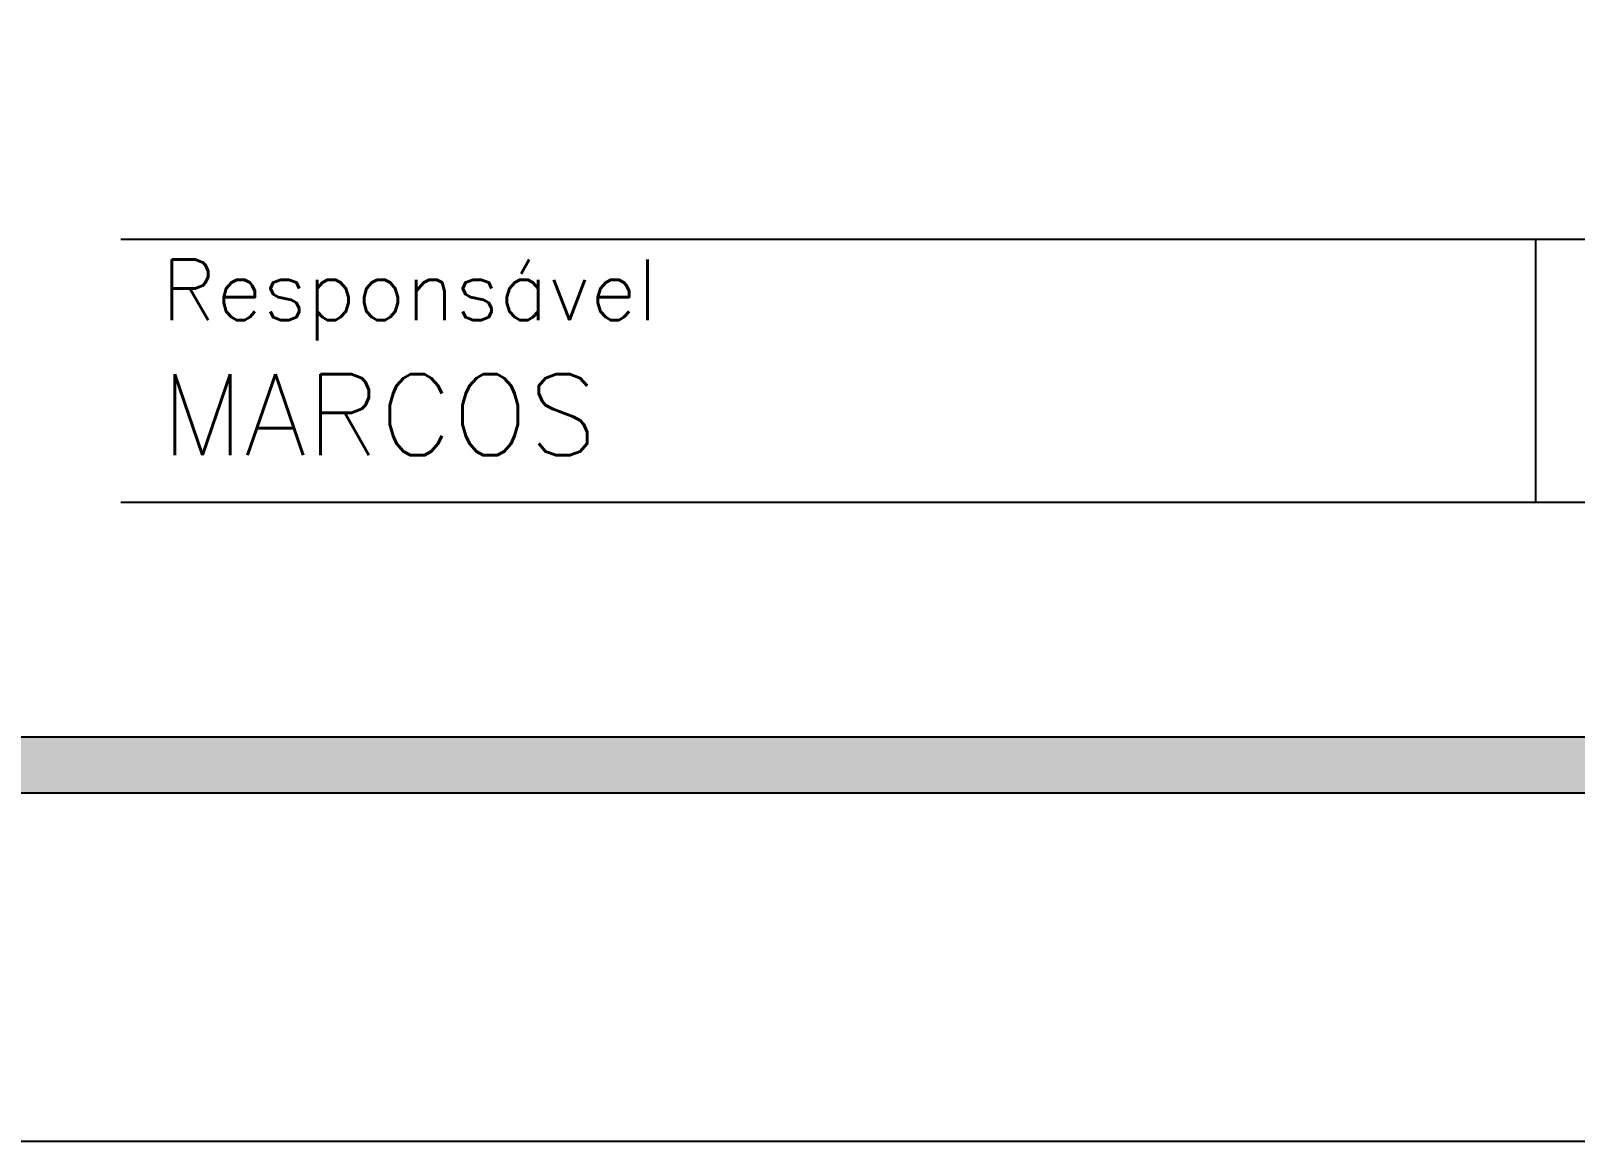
# Model space of a CAD drawing. Extents: x -6512 to 358, y -483 to 3722.
# Drawn here: x -528.4 to -337.5, y -482.7 to -345.4 of the extents above; entities that cross this region are included whole.
import ezdxf

# ---------------------------------------------------------------- set-up
doc = ezdxf.new("R2010")
doc.units = 0
doc.header["$LTSCALE"] = 100
doc.header["$MEASUREMENT"] = 0
doc.layers.get('0').update_dxf_attribs({"color": 245, "linetype": 'CONTINUOUS'})
doc.layers.add('TEX1', color=7, linetype='CONTINUOUS')
doc.styles.get("Standard").update_dxf_attribs({"font": 'ROMANS.SHX'})

# ---------------------------------------------------------------- blocks, each defined once
blk = doc.blocks.new('CARIMBO_UNION', base_point=(735.032049, -4583.115153))
for p, q in [((718.532049, -4581.815153), (734.032049, -4581.815153)), ((722.032049, -4582.465153), (722.032049, -4581.815153)), ((718.532049, -4582.465153), (734.032049, -4582.465153))]:
    blk.add_line(p, q)
at = {"layer": 'TEX1'}
blk.add_text('Responsável', height=0.15, dxfattribs=at).set_placement((718.632049, -4582.015153))

msp = doc.modelspace()

# ---------------------------------------------------------------- linework, layer by layer
for points in [[(-6512.306011, -482.663814), (357.693989, -482.663814), (357.693989, 3722.336186), (-6512.306011, 3722.336186), (-6512.306011, -482.663814)], [(307.693989, -432.663814), (307.693989, -439.663814), (-6394.306011, -439.663814), (-6394.306011, 3679.336186), (307.693989, 3679.336186), (307.693989, 3672.336186), (-6387.306011, 3672.336186), (-6387.306011, -432.663814), (307.693989, -432.663814)], [(-6387.306011, -432.663814), (307.693989, -432.663814), (307.693989, 3672.336186), (-6387.306011, 3672.336186), (-6387.306011, -432.663814)]]:
    msp.add_lwpolyline(points)
for points in [[(307.693989, -439.663814), (-6394.306011, -439.663814), (-6387.306011, -432.663814)], [(307.693989, -439.663814), (-6387.306011, -432.663814), (307.693989, -432.663814)]]:
    msp.add_solid(points)

# ---------------------------------------------------------------- block references
at = {"xscale": 50, "yscale": 50}
msp.add_blockref('CARIMBO_UNION', (307.693989, -436.163814), dxfattribs=at)

# ---------------------------------------------------------------- texts
at = {"layer": 'TEX1'}
msp.add_text('MARCOS', height=10, dxfattribs=at).set_placement((-512.344872, -397.858297))

doc.saveas('drawing.dxf')
